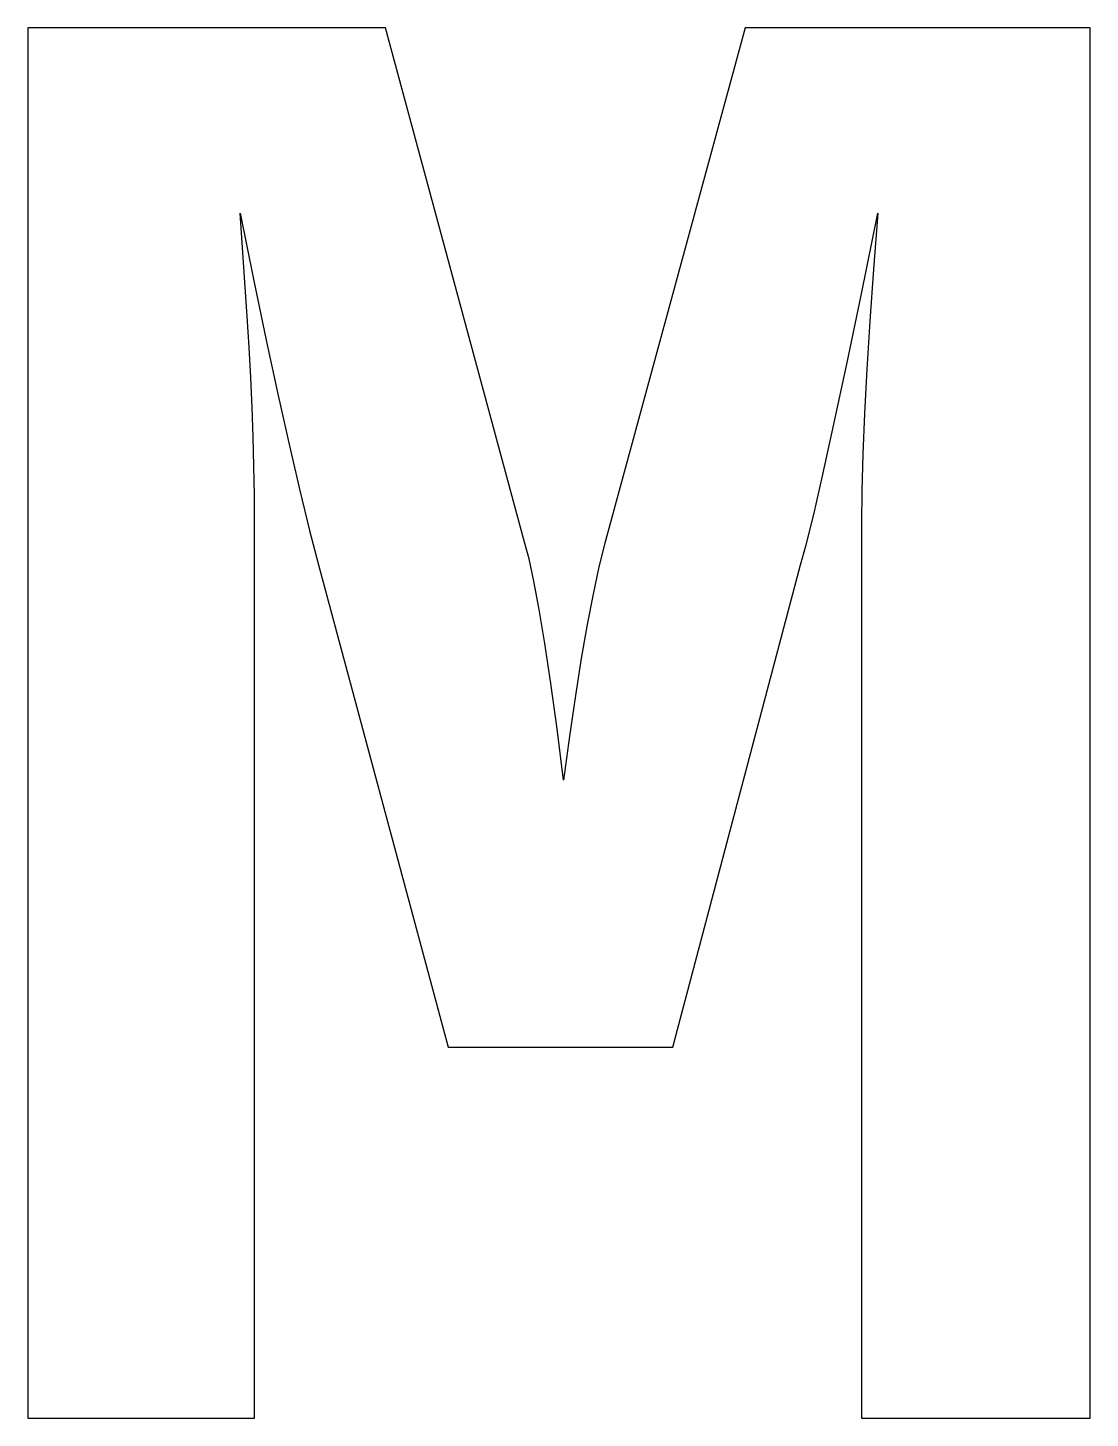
# Model space of a CAD drawing. Header units: metres. Extents: x -32.3 to 34.1, y -84.9 to 2.
import ezdxf

# ---------------------------------------------------------------- set-up
doc = ezdxf.new("R2010")
doc.units = ezdxf.units.M

msp = doc.modelspace()

# ---------------------------------------------------------------- linework, layer by layer
for p, q in [((-9.93013, 1.99879), (-32.2846, 1.99879)), ((-32.2846, 1.99879), (-32.2846, -84.9062)), ((-1.23288, -30.1473), (-9.93013, 1.99879)), ((12.5535, 1.99879), (3.79166, -30.2119)), ((34.1347, 1.99879), (12.5535, 1.99879)), ((34.1347, -84.9062), (34.1347, 1.99879)), ((-18.5618, -16.0388), (-19.0131, -9.59689)), ((-19.0131, -9.59689), (-18.1717, -13.7211)), ((19.8347, -14.6206), (20.8641, -9.59689)), ((20.8641, -9.59689), (20.5906, -13.0848)), ((-18.1717, -13.7211), (-17.3776, -17.5167)), ((20.5906, -13.0848), (20.3593, -16.3335)), ((18.9183, -19.0158), (19.8347, -14.6206)), ((-18.4424, -17.9598), (-18.5618, -16.0388)), ((20.3593, -16.3335), (20.1699, -19.343)), ((-18.3413, -19.8571), (-18.4424, -17.9598)), ((-17.3776, -17.5167), (-16.6308, -20.9836)), ((18.115, -22.7825), (18.9183, -19.0158)), ((-18.2586, -21.7308), (-18.3413, -19.8571)), ((20.1699, -19.343), (20.0227, -22.1132)), ((-16.6308, -20.9836), (-15.9314, -24.1219)), ((-18.1942, -23.5807), (-18.2586, -21.7308)), ((20.0227, -22.1132), (19.9175, -24.6441)), ((17.4247, -25.9208), (18.115, -22.7825)), ((-18.1483, -25.4069), (-18.1942, -23.5807)), ((-15.9314, -24.1219), (-15.2792, -26.9315)), ((19.9175, -24.6441), (19.8544, -26.9358)), ((-18.1207, -27.2094), (-18.1483, -25.4069)), ((16.8475, -28.4305), (17.4247, -25.9208)), ((-15.2792, -26.9315), (-14.6743, -29.4124)), ((19.8544, -26.9358), (19.8334, -28.9883)), ((-18.1115, -28.9883), (-18.1207, -27.2094)), ((16.3834, -30.3119), (16.8475, -28.4305)), ((-18.1115, -84.9062), (-18.1115, -28.9883)), ((-14.6743, -29.4124), (-14.1168, -31.5647)), ((19.8334, -28.9883), (19.8334, -84.9062)), ((-0.946304, -31.1927), (-1.23288, -30.1473)), ((3.79166, -30.2119), (3.4236, -31.6976)), ((16.0324, -31.5647), (16.3834, -30.3119)), ((-0.638687, -32.5983), (-0.946304, -31.1927)), ((-14.1168, -31.5647), (-5.99998, -61.7139)), ((3.4236, -31.6976), (3.05554, -33.3936)), ((8.04385, -61.7139), (16.0324, -31.5647)), ((-0.309998, -34.3641), (-0.638687, -32.5983)), ((3.05554, -33.3936), (2.68748, -35.3)), ((0.039719, -36.49), (-0.309998, -34.3641)), ((2.68748, -35.3), (2.31943, -37.4167)), ((0.410507, -38.9762), (0.039719, -36.49)), ((2.31943, -37.4167), (1.95137, -39.7438)), ((0.802353, -41.8225), (0.410507, -38.9762)), ((1.95137, -39.7438), (1.58331, -42.2812)), ((1.21526, -45.029), (0.802353, -41.8225)), ((1.58331, -42.2812), (1.21526, -45.029)), ((-5.99998, -61.7139), (8.04385, -61.7139)), ((-32.2846, -84.9062), (-18.1115, -84.9062)), ((19.8334, -84.9062), (34.1347, -84.9062))]:
    msp.add_line(p, q)

doc.saveas('drawing.dxf')
